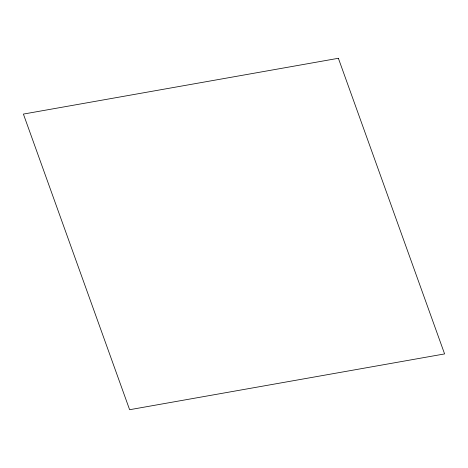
<?xml version="1.0" encoding="UTF-8"?>
<svg xmlns="http://www.w3.org/2000/svg" width="468" height="468" viewBox="0 0 468 468"><rect width="100%" height="100%" fill="white"/><g stroke="black" fill="none" stroke-linecap="round" stroke-linejoin="round"><path stroke-width="0.7" d="M338.376 58.284L23.4 114.081L129.624 409.716L444.6 353.919L338.376 58.284"/></g></svg>
